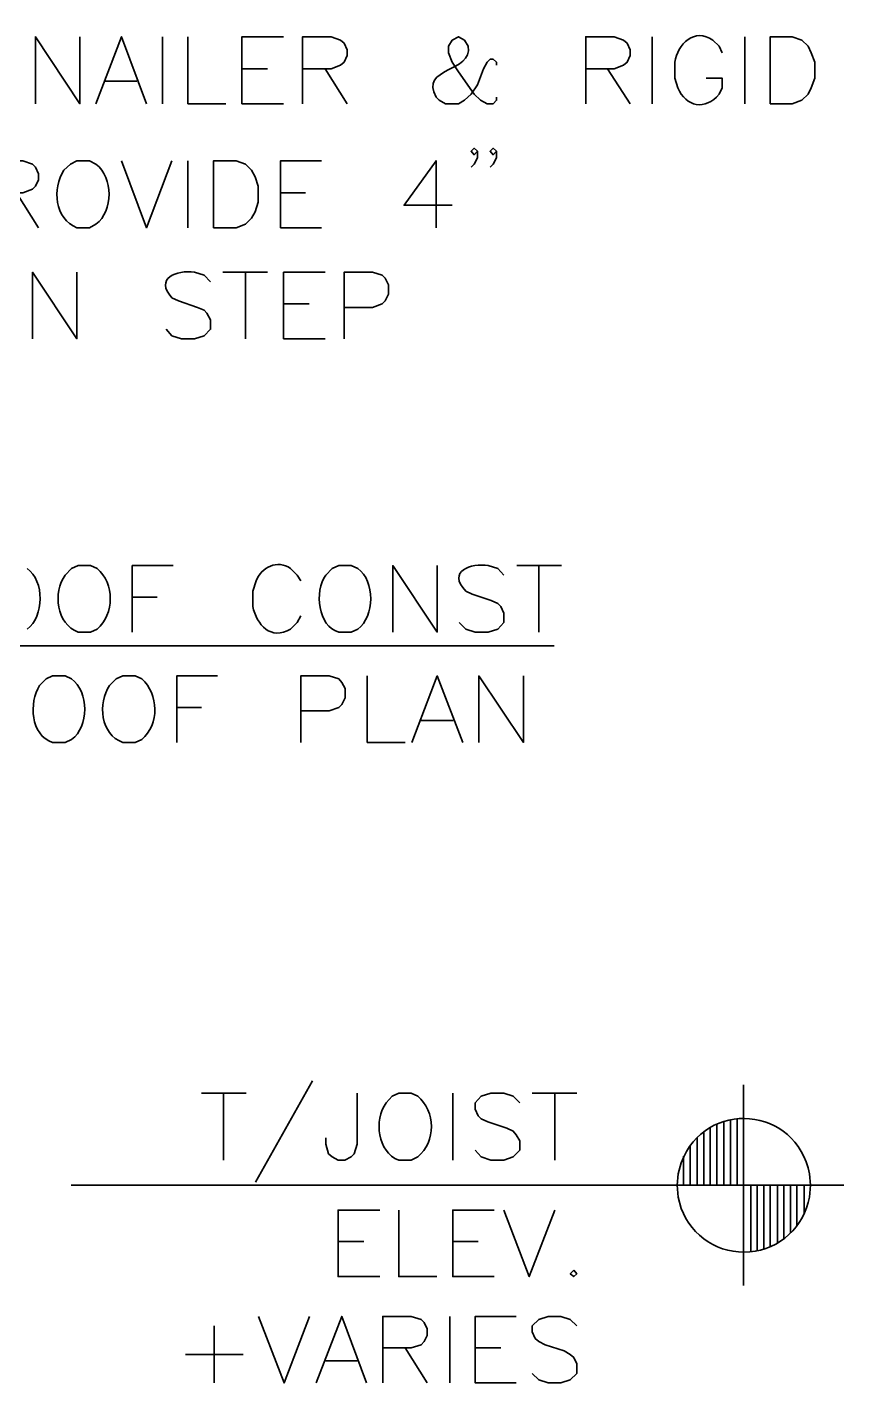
# Model space of a CAD drawing. Header units: inches. Extents: x 5 to 516, y -193 to 129.
# Drawn here: x 176.29 to 180.88, y -46.58 to -38.97 of the extents above; entities that cross this region are included whole.
import ezdxf

# ---------------------------------------------------------------- set-up
doc = ezdxf.new("R2010")
doc.units = ezdxf.units.IN
doc.header["$MEASUREMENT"] = 0
doc.layers.add('PDF3_Geometry', color=7, linetype='Continuous')

msp = doc.modelspace()

# ---------------------------------------------------------------- linework, layer by layer
at = {"layer": 'PDF3_Geometry', "lineweight": 35}
for points in [[(176.3373295, -39.3996579), (176.3373295, -39.0230153), (176.5873135, -39.3996579), (176.5873135, -39.0230153)], [(176.6773006, -39.3996579), (176.8206248, -39.0230153), (176.9606158, -39.3996579)], [(177.0506084, -39.0230137), (177.0506084, -39.3996562)], [(177.1939369, -39.0230137), (177.1939369, -39.3996562), (177.4072565, -39.3996562)], [(177.730567, -39.3996579), (177.4972486, -39.3996579), (177.4972486, -39.0230153), (177.730567, -39.0230153)], [(177.8372333, -39.3996579), (177.8372333, -39.0230153), (177.9972231, -39.0230153), (178.050553, -39.0430141), (178.0705517, -39.0596797), (178.0872173, -39.096344), (178.0872173, -39.1296752), (178.0705517, -39.1663395), (178.050553, -39.1830051), (177.9972231, -39.2030038), (177.8372333, -39.2030038)], [(178.7671666, -39.0763439), (178.7471679, -39.0430127), (178.7138367, -39.023014), (178.6771724, -39.0430127), (178.6571737, -39.0763439), (178.6571737, -39.1130082), (178.6771724, -39.1663381), (178.7138367, -39.219668), (178.8004978, -39.3463266), (178.8371622, -39.3796578), (178.8738265, -39.3996565), (178.9071577, -39.3996565), (178.9271564, -39.3796578), (178.9271564, -39.3629922)], [(179.4271243, -39.3996579), (179.4271243, -39.0230153), (179.5871141, -39.0230153), (179.640444, -39.0430141), (179.6604427, -39.0596797), (179.6771083, -39.096344), (179.6771083, -39.1296752), (179.6604427, -39.1663395), (179.640444, -39.1830051), (179.5871141, -39.2030038), (179.4271243, -39.2030038)], [(179.8004321, -39.0230137), (179.8004321, -39.3996562)], [(180.1937446, -39.1130077), (180.177079, -39.0763434), (180.1404146, -39.0430122)], [(180.3204047, -39.0230137), (180.3204047, -39.3996562)], [(177.4972486, -39.2030084), (177.6405727, -39.2030084)], [(177.9638935, -39.2030084), (178.0872189, -39.3996625)], [(178.9271564, -39.1830037), (178.9271564, -39.1663381), (178.9071577, -39.1496725), (178.8904921, -39.1496725), (178.8738265, -39.1663381), (178.8538278, -39.2030024), (178.8204966, -39.2929967), (178.7838322, -39.3463266), (178.7471679, -39.3796578), (178.7138367, -39.3996565), (178.6405081, -39.3996565), (178.6038438, -39.3796578), (178.5871782, -39.3629922)], [(179.5504481, -39.2030084), (179.6771067, -39.3996625)], [(179.927095, -39.1663376), (179.927095, -39.2563318), (179.9437606, -39.3096617)], [(176.7306284, -39.2729977), (176.9072837, -39.2729977)], [(180.177079, -39.346326), (180.1937446, -39.3096617), (180.1937446, -39.2563318), (180.1037503, -39.2563318)], [(178.8205009, -39.6663101), (178.8005022, -39.6863089), (178.7838366, -39.6663101), (178.8005022, -39.6496445), (178.8205009, -39.6663101), (178.8205009, -39.7029745), (178.8005022, -39.7396388), (178.7838366, -39.7563044)], [(178.9271564, -39.6663101), (178.9071577, -39.6863089), (178.8904921, -39.6663101), (178.9071577, -39.6496445), (178.9271564, -39.6663101), (178.9271564, -39.7029745), (178.9071577, -39.7396388), (178.8904921, -39.7563044)], [(176.1040003, -40.096282), (176.1040003, -39.7196395), (176.2673231, -39.7196395), (176.320653, -39.7396382), (176.3373186, -39.7563038), (176.3539842, -39.7929681), (176.3539842, -39.8262993), (176.3373186, -39.8629637), (176.320653, -39.8796293), (176.2673231, -39.899628), (176.1040003, -39.899628)], [(176.677305, -39.7396366), (176.6406407, -39.7196379), (176.5706451, -39.7196379), (176.5339808, -39.7396366), (176.4973165, -39.7729678)], [(176.8206291, -39.7196379), (176.9606201, -40.0962804), (177.1039443, -39.7196379)], [(177.1939369, -39.7196379), (177.1939369, -40.0962804)], [(177.9438948, -40.096282), (177.7139095, -40.096282), (177.7139095, -39.7196395), (177.9438948, -39.7196395)], [(178.5871852, -40.0962804), (178.5871852, -39.7196379), (178.4071968, -39.9696219), (178.6771795, -39.9696219)], [(176.2306604, -39.8996258), (176.3539859, -40.0962799)], [(177.7139095, -39.8996258), (177.8539005, -39.8996258)], [(176.5706451, -40.0962804), (176.6406407, -40.0962804), (176.677305, -40.0762817)], [(176.3206612, -40.7195738), (176.3206612, -40.3462644), (176.5706451, -40.7195738), (176.5706451, -40.3462644)], [(177.3205971, -40.3995938), (177.2839327, -40.3629294), (177.2306028, -40.3462638)], [(177.3905931, -40.346266), (177.6405771, -40.346266)], [(177.5172533, -40.346266), (177.5172533, -40.7195754)], [(177.9638826, -40.7195738), (177.7305643, -40.7195738), (177.7305643, -40.3462644), (177.9638826, -40.3462644)], [(178.070549, -40.7195738), (178.070549, -40.3462644), (178.2305387, -40.3462644), (178.2838686, -40.36293), (178.3005342, -40.3795956), (178.3205329, -40.4162599), (178.3205329, -40.4695898), (178.3005342, -40.5062541), (178.2838686, -40.5229197), (178.2305387, -40.5429184), (178.070549, -40.5429184)], [(177.1039443, -40.489588), (177.1406086, -40.5062536), (177.2472684, -40.5429179), (177.2839327, -40.5595835), (177.3005983, -40.5762491), (177.3205971, -40.6129134), (177.3205971, -40.6662433), (177.2839327, -40.7029076), (177.2306028, -40.7195732), (177.1572742, -40.7195732), (177.1039443, -40.7029076), (177.0706131, -40.6662433)], [(177.7305643, -40.5229176), (177.8738884, -40.5229176)], [(176.6839642, -42.0094935), (176.6472998, -41.9928279), (176.5773043, -41.9928279), (176.54064, -42.0094935), (176.5039757, -42.0461578)], [(176.8806296, -42.3661357), (176.8806296, -41.9928263), (177.1106149, -41.9928263)], [(177.8272242, -42.0794855), (177.8072255, -42.0461543), (177.7705612, -42.00949)], [(178.1472086, -42.0094935), (178.1105442, -41.9928279), (178.0405487, -41.9928279), (178.0038844, -42.0094935), (177.9672201, -42.0461578)], [(178.3438604, -42.3661357), (178.3438604, -41.9928263), (178.5938444, -42.3661357), (178.5938444, -41.9928263)], [(178.9671522, -42.0461557), (178.933821, -42.0094914), (178.8804911, -41.9928258)], [(179.0404846, -41.9928279), (179.2904686, -41.9928279)], [(179.1638084, -41.9928279), (179.1638084, -42.3661373)], [(177.5772402, -42.0794855), (177.5572415, -42.1361485), (177.5572415, -42.2228097)], [(176.8806296, -42.1694795), (177.0206206, -42.1694795)], [(178.7538325, -42.1361499), (178.7904969, -42.1528155), (178.8971567, -42.1894798), (178.933821, -42.2061454), (178.9504866, -42.222811), (178.9671522, -42.2594753), (178.9671522, -42.3128052), (178.933821, -42.3494696), (178.8804911, -42.3661352), (178.8071624, -42.3661352), (178.7538325, -42.3494696), (178.7171682, -42.3128052)], [(177.7705612, -42.3494682), (177.8072255, -42.3128039), (177.8272242, -42.2761396)], [(176.5773043, -42.3661373), (176.6472998, -42.3661373), (176.6839642, -42.3494717)], [(178.0405487, -42.3661373), (178.1105442, -42.3661373), (178.1472086, -42.3494717)], [(174.4307813, -42.4427977), (179.2504724, -42.4427977)], [(176.5406492, -42.6294489), (176.5039849, -42.6127833), (176.4339894, -42.6127833), (176.3973251, -42.6294489), (176.3606608, -42.6661132)], [(176.9339481, -42.6294489), (176.8972838, -42.6127833), (176.8272883, -42.6127833), (176.790624, -42.6294489), (176.7539597, -42.6661132)], [(177.1306136, -42.9860978), (177.1306136, -42.6127884), (177.3605988, -42.6127884)], [(177.8272242, -42.9860978), (177.8272242, -42.6127884), (177.9872139, -42.6127884), (178.0405438, -42.629454), (178.0572094, -42.6494528), (178.0772082, -42.682784), (178.0772082, -42.7361139), (178.0572094, -42.7727782), (178.0405438, -42.7894438), (177.9872139, -42.8094425), (177.8272242, -42.8094425)], [(178.200532, -42.6127833), (178.200532, -42.9860927), (178.4138516, -42.9860927)], [(178.4505159, -42.9860978), (178.5938401, -42.6127884), (178.7371642, -42.9860978)], [(178.8271601, -42.9860978), (178.8271601, -42.6127884), (179.0771441, -42.9860978), (179.0771441, -42.6127884)], [(177.1306136, -42.7894416), (177.2706046, -42.7894416)], [(178.5038572, -42.8627673), (178.6838457, -42.8627673)], [(176.4339894, -42.9860927), (176.5039849, -42.9860927), (176.5406492, -42.9694271)], [(176.8272883, -42.9860927), (176.8972838, -42.9860927), (176.9339481, -42.9694271)], [(177.8938974, -44.8859733), (177.5739179, -45.4559368)], [(180.3137388, -44.9093076), (180.3137388, -46.0359021)], [(177.2705921, -44.9559694), (177.5205761, -44.9559694)], [(177.3939295, -44.9559694), (177.3939295, -45.3326119)], [(178.1438814, -44.9559694), (178.1438814, -45.2426177), (178.1272158, -45.2959476), (178.1105502, -45.3126132), (178.0738859, -45.3326119), (178.0372216, -45.3326119), (178.0038904, -45.3126132), (177.9838917, -45.2959476), (177.9672261, -45.2426177), (177.9672261, -45.2059534)], [(178.4838569, -44.972635), (178.4471926, -44.9559694), (178.3771971, -44.9559694), (178.3405328, -44.972635), (178.3072016, -45.0092993)], [(178.6805088, -44.9559694), (178.6805088, -45.3326119)], [(179.0571529, -45.0092971), (179.0204886, -44.9726328), (178.9671587, -44.9559672), (178.8938301, -44.9559672), (178.8405002, -44.9726328), (178.807169, -45.0092971), (178.807169, -45.0459614), (178.8238346, -45.0826258), (178.8405002, -45.0992914), (178.8771645, -45.115957), (178.9838243, -45.1526213), (179.0204886, -45.1692869), (179.0371542, -45.1892856), (179.0571529, -45.2226168), (179.0571529, -45.2759467), (179.0204886, -45.312611), (178.9671587, -45.3326097), (178.8938301, -45.3326097), (178.8405002, -45.312611), (178.807169, -45.2759467)], [(179.127149, -44.9559694), (179.377133, -44.9559694)], [(179.2538024, -44.9559694), (179.2538024, -45.3326119)], [(180.1637443, -45.4725989), (180.1637443, -45.1292875)], [(180.2037401, -45.4725989), (180.2037401, -45.1159551)], [(180.2404063, -45.4725989), (180.2404063, -45.1059557)], [(180.2770725, -45.4725989), (180.2770725, -45.0992895)], [(180.0537524, -45.4725989), (180.0537524, -45.2059493)], [(180.0904187, -45.4725989), (180.0904187, -45.1726181)], [(180.1270849, -45.4725989), (180.1270849, -45.1492862)], [(180.0137566, -45.4725989), (180.0137566, -45.2492798)], [(178.3771971, -45.3326119), (178.4471926, -45.3326119), (178.4838569, -45.3126132)], [(179.9770904, -45.4725989), (179.9770904, -45.309276)], [(179.7537703, -45.4725989), (176.5373098, -45.4725989)], [(180.8770368, -45.4725989), (179.7537755, -45.4725989)], [(179.9404242, -45.4725989), (179.9404242, -45.4692657)], [(180.3537346, -45.4725989), (180.3537346, -45.8459083)], [(180.3904008, -45.4725989), (180.3904008, -45.839242)], [(180.4270602, -45.4725989), (180.4270602, -45.8292427)], [(180.4637264, -45.4725989), (180.4637264, -45.8159102)], [(180.5037222, -45.4725989), (180.5037222, -45.7992446)], [(180.5403885, -45.4725989), (180.5403885, -45.7725796)], [(180.5770547, -45.4725989), (180.5770547, -45.7392484)], [(180.6137209, -45.4725989), (180.6137209, -45.699251)], [(180.6537167, -45.4725989), (180.6537167, -45.6359217)], [(180.6903761, -45.4725989), (180.6903761, -45.4692657)], [(178.2705307, -45.9859055), (178.0372124, -45.9859055), (178.0372124, -45.6125961), (178.2705307, -45.6125961)], [(178.3771971, -45.612591), (178.3771971, -45.9859004), (178.5905167, -45.9859004)], [(178.9138272, -45.9859055), (178.6805088, -45.9859055), (178.6805088, -45.6125961), (178.9138272, -45.6125961)], [(178.9671522, -45.612591), (179.1104763, -45.9859004), (179.2538005, -45.612591)], [(178.0372124, -45.7892493), (178.1805365, -45.7892493)], [(178.6805088, -45.7892493), (178.8238329, -45.7892493)], [(177.5905722, -46.2092188), (177.7338963, -46.5825282), (177.8772204, -46.2092188)], [(177.9138886, -46.5825334), (178.0572127, -46.209224), (178.1972037, -46.5825334)], [(178.2871963, -46.5825334), (178.2871963, -46.209224), (178.4471861, -46.209224), (178.5038491, -46.2258896), (178.5205147, -46.2425552), (178.5371803, -46.2792195), (178.5371803, -46.3158838), (178.5205147, -46.349215), (178.5038491, -46.3692137), (178.4471861, -46.3858793), (178.2871963, -46.3858793)], [(178.6638405, -46.2092188), (178.6638405, -46.5825282)], [(179.0371542, -46.5825334), (178.807169, -46.5825334), (178.807169, -46.209224), (179.0371542, -46.209224)], [(179.377133, -46.2625534), (179.3404686, -46.225889), (179.2871387, -46.2092234), (179.2171432, -46.2092234), (179.1638133, -46.225889), (179.127149, -46.2625534), (179.127149, -46.2958846), (179.1438146, -46.3325489), (179.1638133, -46.3492145), (179.2004776, -46.3692132), (179.3071374, -46.4025444), (179.3404686, -46.4225431), (179.3604674, -46.4392087), (179.377133, -46.475873), (179.377133, -46.5292029), (179.3404686, -46.5658672), (179.2871387, -46.5825328), (179.2171432, -46.5825328), (179.1638133, -46.5658672), (179.127149, -46.5292029)], [(177.3405882, -46.2625534), (177.3405882, -46.5825328)], [(177.1806049, -46.4225434), (177.5039176, -46.4225434)], [(178.4138565, -46.3858772), (178.5371819, -46.5825312)], [(178.807169, -46.3858772), (178.9504931, -46.3858772)], [(177.9672163, -46.4592028), (178.1438716, -46.4592028)]]:
    msp.add_lwpolyline(points, dxfattribs=at)
for points in [[(180.4637264, -39.3996579), (180.4637264, -39.0230153), (180.5870519, -39.0230153), (180.6403818, -39.0430141), (180.6770461, -39.0763453), (180.6937117, -39.1130096), (180.7137104, -39.1663395), (180.7137104, -39.2563337), (180.6937117, -39.3096636), (180.6770461, -39.3463279), (180.6403818, -39.3796591), (180.5870519, -39.3996579)], [(177.3372654, -40.096282), (177.3372654, -39.7196395), (177.4639239, -39.7196395), (177.5172538, -39.7396382), (177.550585, -39.7729694), (177.5705837, -39.8096337), (177.5872493, -39.8629637), (177.5872493, -39.9529579), (177.5705837, -40.0062878), (177.550585, -40.0429521), (177.5172538, -40.0762833), (177.4639239, -40.096282)], [(179.3604646, -45.9492393), (179.3404659, -45.969238), (179.3604646, -45.9859036), (179.3771302, -45.969238)]]:
    msp.add_lwpolyline(points, close=True, dxfattribs=at)
msp.add_lwpolyline([(179.963756, -45.3459403), (179.9470904, -45.4092696), (179.9404242, -45.4725989), (179.9470904, -45.5392612), (179.963756, -45.6025905, 0.767021913), (180.6837099, -45.5392612), (180.6903761, -45.4725989), (180.6837099, -45.4092696)], format="xyb", dxfattribs=at)
for points in [[(180.1404146, -39.0430122), (180.0401433, -38.9693502), (179.9424829, -39.0656218), (179.927095, -39.1663376)], [(178.5871782, -39.3629922), (178.4921287, -39.1914476), (178.7935538, -39.2269454), (178.7671666, -39.0763439)], [(179.9437606, -39.3096617), (179.9910353, -39.4163216), (180.0976952, -39.4405422), (180.177079, -39.346326)], [(176.677305, -40.0762817), (176.775632, -40.0022864), (176.775632, -39.8136319), (176.677305, -39.7396366)], [(176.4973165, -39.7729678), (176.4300986, -39.8759056), (176.4455421, -40.0467836), (176.5706451, -40.0962804)], [(177.2306028, -40.3462638), (177.1298871, -40.3300427), (177.0044507, -40.3806505), (177.1039443, -40.489588)], [(176.2906653, -42.3494717), (176.3871591, -42.279254), (176.3892145, -42.0792668), (176.2906653, -42.0094935)], [(176.6839642, -42.3494717), (176.781069, -42.2661993), (176.78368, -42.0927104), (176.6839642, -42.0094935)], [(177.7705612, -42.00949), (177.6967881, -41.9581044), (177.6046829, -42.000435), (177.5772402, -42.0794855)], [(178.1472086, -42.3494717), (178.2437024, -42.2793096), (178.2457578, -42.0792113), (178.1472086, -42.0094935)], [(178.8804911, -41.9928258), (178.783164, -41.97866), (178.6466172, -42.0242126), (178.7538325, -42.1361499)], [(176.5039757, -42.0461578), (176.4358134, -42.1448182), (176.4539789, -42.3215846), (176.5773043, -42.3661373)], [(177.9672201, -42.0461578), (177.9039464, -42.1385408), (177.921723, -42.3338616), (178.0405487, -42.3661373)], [(177.5572415, -42.2228097), (177.5812955, -42.3254697), (177.6587905, -42.4162417), (177.7705612, -42.3494682)], [(176.5406492, -42.9694271), (176.6398095, -42.8992649), (176.6370875, -42.6999444), (176.5406492, -42.6294489)], [(176.9339481, -42.9694271), (177.0347194, -42.8847103), (177.0308864, -42.7136102), (176.9339481, -42.6294489)], [(176.3606608, -42.6661132), (176.3006091, -42.7623293), (176.3087752, -42.9465397), (176.4339894, -42.9860927)], [(176.7539597, -42.6661132), (176.6872973, -42.7666623), (176.7015741, -42.9411511), (176.8272883, -42.9860927)], [(178.4838569, -45.3126132), (178.5884057, -45.2298407), (178.583906, -45.0542964), (178.4838569, -44.972635)], [(180.6837099, -45.4092696), (180.6123811, -45.0279607), (180.0982474, -44.9854079), (179.963756, -45.3459403)], [(178.3072016, -45.0092993), (178.2362061, -45.1097928), (178.2583714, -45.2840039), (178.3771971, -45.3326119)]]:
    msp.add_open_spline(points, degree=3, dxfattribs=at)

doc.saveas('drawing.dxf')
